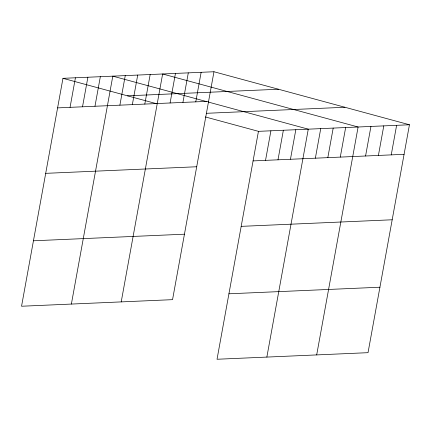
<?xml version="1.0" encoding="UTF-8"?>
<svg xmlns="http://www.w3.org/2000/svg" width="431" height="431" viewBox="0 0 431 431"><rect width="100%" height="100%" fill="white"/><g stroke="black" fill="none" stroke-linecap="round" stroke-linejoin="round"><path stroke-width="0.65" d="M213.97 71.745L62.969 78.323L21.55 306.236L172.551 299.658L213.97 71.745L409.45 124.764L368.031 352.677L217.03 359.255L258.449 131.342L409.45 124.764M70.054 107.341L75.425 77.779M82.515 106.796L87.886 77.241M94.971 106.258L100.342 76.696M71.379 304.065L112.798 76.152L206.422 101.544M119.888 105.169L125.259 75.608M132.344 104.625L137.715 75.069M144.8 104.086L150.171 74.525M121.213 301.894L162.632 73.981L358.107 127L316.688 354.912M170.094 102.982L175.465 73.421M182.927 102.422L188.299 72.861M195.766 101.861L201.137 72.306M265.534 160.359L270.905 130.798M277.99 159.815L283.361 130.259M290.451 159.271L295.822 129.715M266.859 357.083L308.278 129.171L208.324 102.061M315.363 158.188L320.734 128.627M327.824 157.644L333.195 128.082M340.28 157.1L345.651 127.544M365.574 156L370.946 126.439M378.407 155.44L383.779 125.879M391.24 154.88L396.617 125.319M127.479 95.822L278.48 89.239M57.598 107.885L208.599 101.301M206.395 113.305L344.94 107.265M253.078 160.903L404.079 154.32M45.702 173.343L196.703 166.759M241.182 226.361L392.183 219.778M33.446 240.784L184.446 234.2M228.926 293.797L379.926 287.218M62.969 78.323L156.593 103.72M205.323 116.936L258.449 131.342"/></g></svg>
